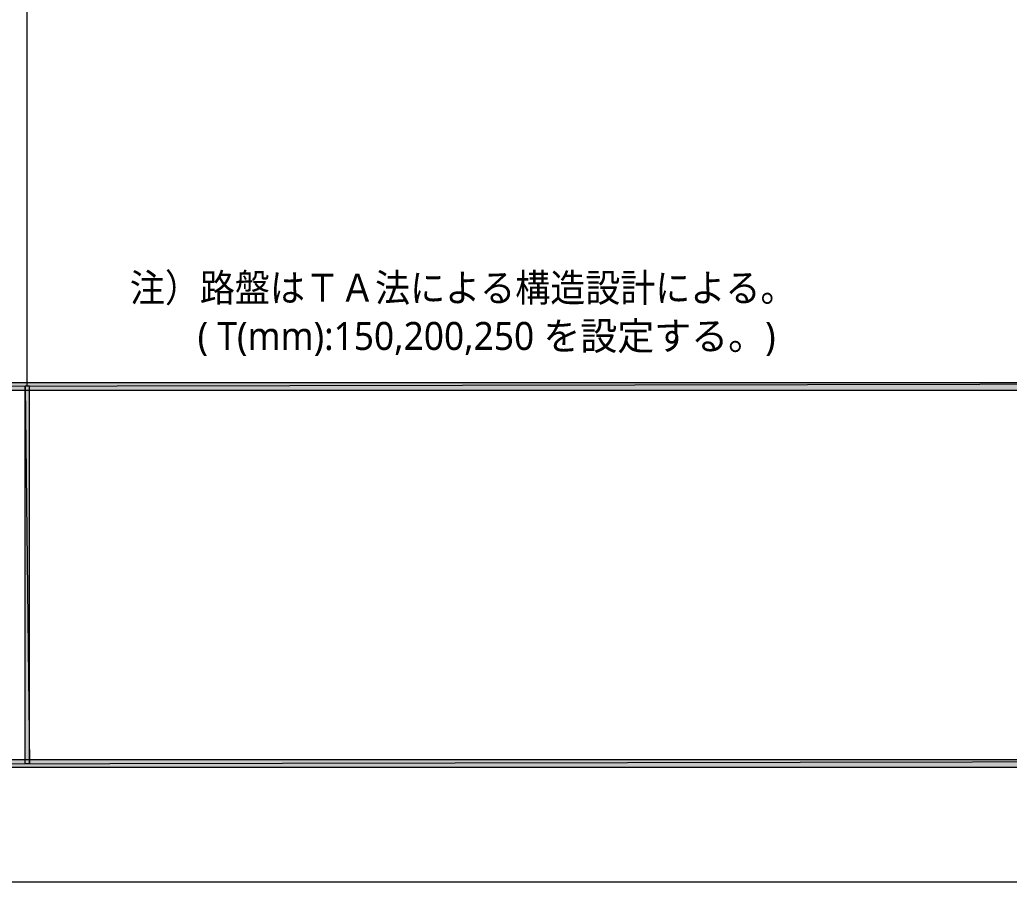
# Model space of a CAD drawing. Header units: millimetres. Extents: x 0 to 420, y 0 to 297.
# Drawn here: x 209.5 to 301.2, y 0 to 80 of the extents above; entities that cross this region are included whole.
import ezdxf
from ezdxf.enums import TextEntityAlignment as Align

# ---------------------------------------------------------------- set-up
doc = ezdxf.new("R2010")
doc.units = ezdxf.units.MM
doc.styles.add('kst32b', font='NotoSansJP-Variable.ttf')

msp = doc.modelspace()

# ---------------------------------------------------------------- hatches: boundary and pattern name
h = msp.add_hatch(color=7)
h.paths.add_polyline_path([(393.827, 11.345), (394.525, 10.647), (393.827, 45.635), (393.827, 11.345)])
h.paths.add_polyline_path([(394.525, 10.647), (393.827, 45.635), (394.525, 46.334), (394.525, 10.647)])
h.paths.add_polyline_path([(393.827, 45.635), (394.525, 46.334), (26.522, 45.635), (393.827, 45.635)])
h.paths.add_polyline_path([(394.525, 46.334), (26.522, 45.635), (25.823, 46.334), (394.525, 46.334)])
h.paths.add_polyline_path([(26.522, 45.635), (25.823, 46.334), (26.522, 11.345), (26.522, 45.635)])
h.paths.add_polyline_path([(25.823, 46.334), (26.522, 11.345), (25.823, 10.647), (25.823, 46.334)])
h.paths.add_polyline_path([(26.522, 11.345), (25.823, 10.647), (393.827, 11.345), (26.522, 11.345)])
h.paths.add_polyline_path([(25.823, 10.647), (393.827, 11.345), (394.525, 10.647), (25.823, 10.647)])
h = msp.add_hatch(color=7)
h.paths.add_polyline_path([(210.376, 45.995), (209.973, 45.995), (210.376, 10.986), (210.376, 45.995)])
h.paths.add_polyline_path([(209.973, 45.995), (210.376, 10.986), (209.973, 10.986), (209.973, 45.995)])

# ---------------------------------------------------------------- linework, layer by layer
at = {"lineweight": 13}
msp.add_lwpolyline([(0.191, 0), (0.191, 296.968), (420.158, 296.968), (420.158, 0)], close=True, dxfattribs=at)
msp.add_lwpolyline([(210.185, 45.995), (210.185, 156.993)], dxfattribs=at)
at = {"lineweight": 0}
for points in [[(394.525, 46.334), (26.522, 45.635), (25.823, 46.334)], [(393.827, 45.635), (394.525, 46.334), (26.522, 45.635)], [(210.376, 45.995), (209.973, 45.995), (210.376, 10.986)], [(209.973, 45.995), (210.376, 10.986), (209.973, 10.986)], [(26.522, 11.345), (25.823, 10.647), (393.827, 11.345)], [(25.823, 10.647), (393.827, 11.345), (394.525, 10.647)]]:
    msp.add_lwpolyline(points, close=True, dxfattribs=at)

# ---------------------------------------------------------------- texts
at = {"style": 'kst32b'}
for s, p, p2 in [('注）路盤はＴＡ法による構造設計による。', (219.689, 53.827), (281.413, 53.827)), ('( T(mm):150,200,250 を設定する。)', (225.975, 49.361), (279.578, 49.361))]:
    msp.add_text(s, height=2.59891, dxfattribs=at).set_placement(p, p2, align=Align.FIT)

doc.saveas('drawing.dxf')
